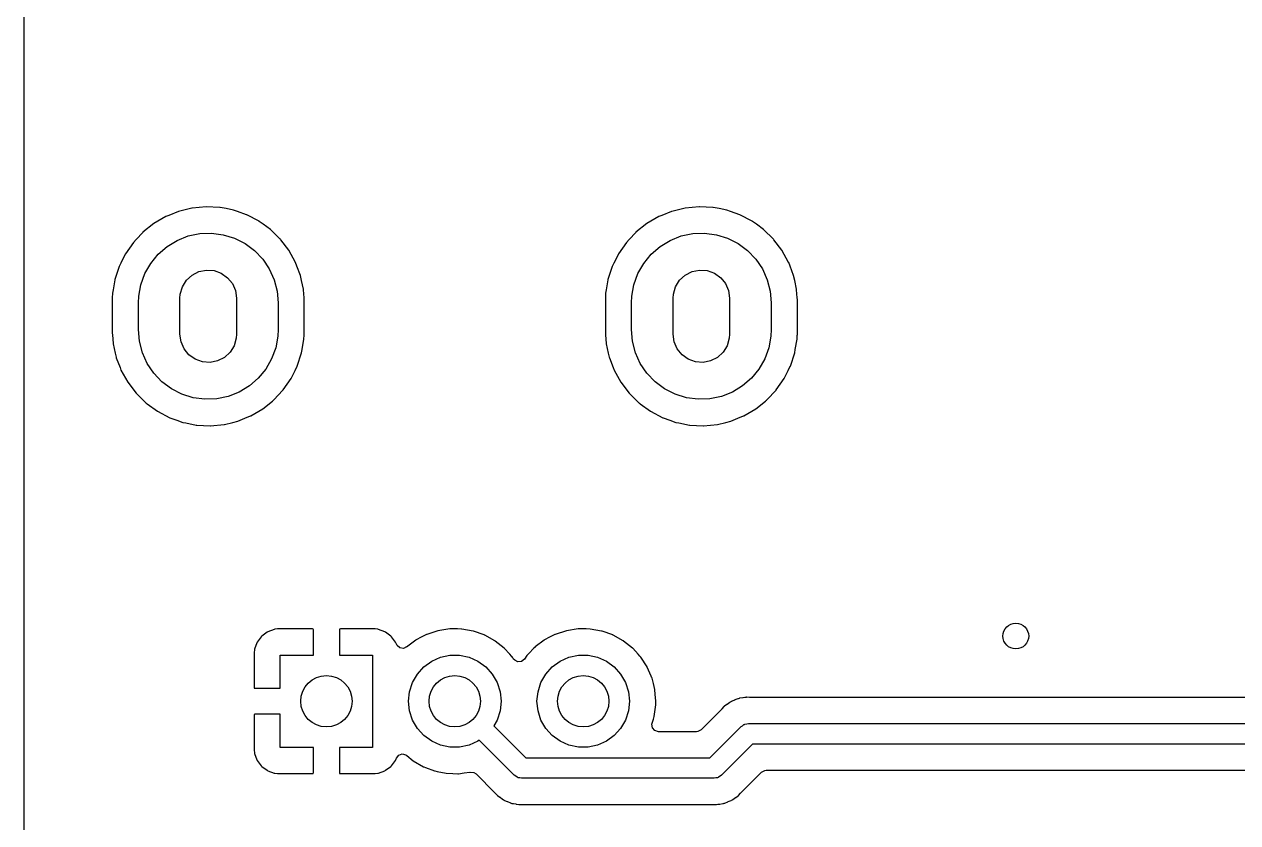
# Model space of a CAD drawing. Extents: x 41 to 172, y -238 to -26.
# Drawn here: x 41.15 to 64.77, y -154.77 to -139.21 of the extents above; entities that cross this region are included whole.
import ezdxf

# ---------------------------------------------------------------- set-up
doc = ezdxf.new("R2010")
doc.units = 0
doc.layers.add('BLACK', color=7, linetype='CONTINUOUS')

msp = doc.modelspace()

# ---------------------------------------------------------------- linework, layer by layer
at = {"layer": 'BLACK', "linetype": 'CONTINUOUS'}
for p, q in [((41.1485, -238.125), (41.1485, -26.0345)), ((44.1499, -142.859), (43.9613, -142.935)), ((44.1542, -142.857), (44.1499, -142.859)), ((44.1499, -142.859), (44.1499, -142.859)), ((44.2831, -142.826), (44.1542, -142.857)), ((44.4131, -142.794), (44.2831, -142.826)), ((44.4176, -142.793), (44.4131, -142.794)), ((44.4131, -142.794), (44.4131, -142.794)), ((44.6875, -142.767), (44.4176, -142.793)), ((44.6921, -142.767), (44.6875, -142.767)), ((44.9538, -142.78), (44.6921, -142.767)), ((44.6921, -142.767), (44.6921, -142.767)), ((44.9583, -142.78), (44.9538, -142.78)), ((44.9538, -142.78), (44.9538, -142.78)), ((44.9628, -142.781), (44.9583, -142.78)), ((45.0768, -142.804), (44.9628, -142.781)), ((44.9628, -142.781), (44.9628, -142.781)), ((45.2244, -142.833), (45.0768, -142.804)), ((45.298, -142.859), (45.2244, -142.833)), ((45.4757, -142.922), (45.298, -142.859)), ((53.7499, -142.859), (53.5613, -142.935)), ((53.7542, -142.857), (53.7499, -142.859)), ((53.7499, -142.859), (53.7499, -142.859)), ((53.8831, -142.826), (53.7542, -142.857)), ((54.0131, -142.794), (53.8831, -142.826)), ((54.0176, -142.793), (54.0131, -142.794)), ((54.0131, -142.794), (54.0131, -142.794)), ((54.2875, -142.767), (54.0176, -142.793)), ((54.2921, -142.767), (54.2875, -142.767)), ((54.5538, -142.78), (54.2921, -142.767)), ((54.2921, -142.767), (54.2921, -142.767)), ((54.5583, -142.78), (54.5538, -142.78)), ((54.5538, -142.78), (54.5538, -142.78)), ((54.5628, -142.781), (54.5583, -142.78)), ((54.6768, -142.804), (54.5628, -142.781)), ((54.5628, -142.781), (54.5628, -142.781)), ((54.8244, -142.833), (54.6768, -142.804)), ((54.898, -142.859), (54.8244, -142.833)), ((55.0757, -142.922), (54.898, -142.859)), ((43.6688, -143.096), (43.4571, -143.265)), ((43.9028, -142.959), (43.6688, -143.096)), ((43.9613, -142.935), (43.9028, -142.959)), ((45.4758, -142.922), (45.4757, -142.922)), ((45.4801, -142.923), (45.4758, -142.922)), ((45.72, -143.049), (45.4801, -142.923)), ((45.7237, -143.052), (45.72, -143.049)), ((45.8016, -143.109), (45.7237, -143.052)), ((45.9393, -143.209), (45.8016, -143.109)), ((53.2688, -143.096), (53.0571, -143.265)), ((53.5028, -142.959), (53.2688, -143.096)), ((53.5613, -142.935), (53.5028, -142.959)), ((55.0758, -142.922), (55.0757, -142.922)), ((55.0801, -142.923), (55.0758, -142.922)), ((55.32, -143.049), (55.0801, -142.923)), ((55.3237, -143.052), (55.32, -143.049)), ((55.4016, -143.109), (55.3237, -143.052)), ((55.5393, -143.209), (55.4016, -143.109)), ((43.4539, -143.269), (43.3263, -143.405)), ((43.4571, -143.265), (43.4539, -143.269)), ((44.1253, -143.422), (44.3392, -143.337)), ((44.3392, -143.337), (44.5643, -143.29)), ((44.5643, -143.29), (44.7941, -143.282)), ((44.7941, -143.282), (45.022, -143.312)), ((45.022, -143.312), (45.2417, -143.38)), ((45.2417, -143.38), (45.4467, -143.484)), ((46.1332, -143.399), (45.9393, -143.209)), ((53.0539, -143.269), (52.9263, -143.405)), ((53.0571, -143.265), (53.0539, -143.269)), ((53.7253, -143.422), (53.9392, -143.337)), ((53.9392, -143.337), (54.1643, -143.29)), ((54.1643, -143.29), (54.3941, -143.282)), ((54.3941, -143.282), (54.622, -143.312)), ((54.622, -143.312), (54.8417, -143.38)), ((54.8417, -143.38), (55.0467, -143.484)), ((55.7332, -143.399), (55.5393, -143.209)), ((43.272, -143.464), (43.1174, -143.686)), ((43.3263, -143.405), (43.272, -143.464)), ((43.755, -143.692), (43.9287, -143.541)), ((43.9287, -143.541), (44.1253, -143.422)), ((45.4467, -143.484), (45.6312, -143.621)), ((45.6312, -143.621), (45.7899, -143.788)), ((46.1359, -143.402), (46.1332, -143.399)), ((46.1408, -143.409), (46.1359, -143.402)), ((46.1359, -143.402), (46.1359, -143.402)), ((46.2977, -143.614), (46.1408, -143.409)), ((46.4293, -143.851), (46.2977, -143.614)), ((52.872, -143.464), (52.7174, -143.686)), ((52.9263, -143.405), (52.872, -143.464)), ((53.355, -143.692), (53.5287, -143.541)), ((53.5287, -143.541), (53.7253, -143.422)), ((55.0467, -143.484), (55.2312, -143.621)), ((55.2312, -143.621), (55.3899, -143.788)), ((55.7359, -143.402), (55.7332, -143.399)), ((55.7408, -143.409), (55.7359, -143.402)), ((55.7359, -143.402), (55.7359, -143.402)), ((55.8977, -143.614), (55.7408, -143.409)), ((56.0293, -143.851), (55.8977, -143.614)), ((43.0283, -143.865), (42.9966, -143.929)), ((43.1154, -143.69), (43.0283, -143.865)), ((43.1174, -143.686), (43.1154, -143.69)), ((43.1154, -143.69), (43.1154, -143.69)), ((43.6092, -143.87), (43.755, -143.692)), ((45.7899, -143.788), (45.9183, -143.979)), ((46.431, -143.855), (46.4293, -143.851)), ((46.4573, -143.925), (46.431, -143.855)), ((46.431, -143.855), (46.431, -143.855)), ((52.6283, -143.865), (52.5966, -143.929)), ((52.7154, -143.69), (52.6283, -143.865)), ((52.7174, -143.686), (52.7154, -143.69)), ((52.7154, -143.69), (52.7154, -143.69)), ((53.2092, -143.87), (53.355, -143.692)), ((55.3899, -143.788), (55.5183, -143.979)), ((56.031, -143.855), (56.0293, -143.851)), ((56.0573, -143.925), (56.031, -143.855)), ((56.031, -143.855), (56.031, -143.855)), ((42.9966, -143.929), (42.9122, -144.187)), ((43.417, -144.286), (43.4954, -144.07)), ((43.4954, -144.07), (43.6092, -143.87)), ((44.3062, -144.199), (44.4161, -144.098)), ((44.4161, -144.098), (44.5491, -144.031)), ((44.5491, -144.031), (44.6955, -144.001)), ((44.6955, -144.001), (44.8444, -144.012)), ((44.8444, -144.012), (44.9848, -144.063)), ((44.9848, -144.063), (45.1065, -144.149)), ((45.9183, -143.979), (46.0128, -144.188)), ((46.5254, -144.105), (46.4573, -143.925)), ((52.5966, -143.929), (52.5122, -144.187)), ((53.017, -144.286), (53.0954, -144.07)), ((53.0954, -144.07), (53.2092, -143.87)), ((53.9062, -144.199), (54.0161, -144.098)), ((54.0161, -144.098), (54.1491, -144.031)), ((54.1491, -144.031), (54.2955, -144.001)), ((54.2955, -144.001), (54.4444, -144.012)), ((54.4444, -144.012), (54.5848, -144.063)), ((54.5848, -144.063), (54.7065, -144.149)), ((55.5183, -143.979), (55.6128, -144.188)), ((56.1254, -144.105), (56.0573, -143.925)), ((42.9114, -144.191), (42.8779, -144.384)), ((42.9122, -144.187), (42.9114, -144.191)), ((42.9114, -144.191), (42.9114, -144.191)), ((43.376, -144.512), (43.417, -144.286)), ((44.1859, -144.47), (44.2276, -144.326)), ((44.2276, -144.326), (44.3062, -144.199)), ((45.1065, -144.149), (45.2004, -144.265)), ((45.2004, -144.265), (45.2597, -144.402)), ((46.0128, -144.188), (46.0706, -144.411)), ((46.5264, -144.109), (46.5254, -144.105)), ((46.5467, -144.201), (46.5264, -144.109)), ((46.5264, -144.109), (46.5264, -144.109)), ((46.5839, -144.37), (46.5467, -144.201)), ((52.5114, -144.191), (52.4779, -144.384)), ((52.5122, -144.187), (52.5114, -144.191)), ((52.5114, -144.191), (52.5114, -144.191)), ((52.976, -144.512), (53.017, -144.286)), ((53.7859, -144.47), (53.8275, -144.326)), ((53.8275, -144.326), (53.9062, -144.199)), ((54.7065, -144.149), (54.8004, -144.265)), ((54.8004, -144.265), (54.8597, -144.402)), ((55.6128, -144.188), (55.6706, -144.411)), ((56.1264, -144.109), (56.1254, -144.105)), ((56.1467, -144.201), (56.1264, -144.109)), ((56.1264, -144.109), (56.1264, -144.109)), ((56.1839, -144.37), (56.1467, -144.201)), ((42.8658, -144.454), (42.8615, -144.54)), ((42.8615, -144.54), (42.8615, -145.229)), ((42.8779, -144.384), (42.8658, -144.454)), ((43.37, -144.64), (43.376, -144.512)), ((44.18, -144.55), (44.1859, -144.47)), ((44.18, -145.25), (44.18, -144.55)), ((45.2597, -144.402), (45.28, -144.55)), ((45.28, -144.55), (45.28, -145.25)), ((46.0706, -144.411), (46.09, -144.64)), ((46.5849, -144.384), (46.5839, -144.37)), ((46.5963, -144.541), (46.5849, -144.384)), ((46.5985, -144.571), (46.5963, -144.541)), ((46.5985, -145.26), (46.5985, -144.571)), ((52.4658, -144.454), (52.4615, -144.54)), ((52.4615, -144.54), (52.4615, -145.229)), ((52.4779, -144.384), (52.4658, -144.454)), ((52.97, -144.64), (52.976, -144.512)), ((53.78, -144.55), (53.7859, -144.47)), ((53.78, -145.25), (53.78, -144.55)), ((54.8597, -144.402), (54.88, -144.55)), ((54.88, -144.55), (54.88, -145.25)), ((55.6706, -144.411), (55.69, -144.64)), ((56.1849, -144.384), (56.1839, -144.37)), ((56.1963, -144.541), (56.1849, -144.384)), ((56.1985, -144.571), (56.1963, -144.541)), ((56.1985, -145.26), (56.1985, -144.571)), ((43.37, -145.16), (43.37, -144.64)), ((46.09, -144.64), (46.09, -145.16)), ((52.97, -145.16), (52.97, -144.64)), ((55.69, -144.64), (55.69, -145.16)), ((42.8615, -145.229), (42.8617, -145.231)), ((42.8617, -145.231), (42.864, -145.264)), ((42.8617, -145.231), (42.8617, -145.231)), ((42.864, -145.264), (42.8761, -145.43)), ((43.3894, -145.389), (43.37, -145.16)), ((44.2003, -145.398), (44.18, -145.25)), ((45.28, -145.25), (45.2741, -145.33)), ((46.09, -145.16), (46.084, -145.288)), ((46.5942, -145.346), (46.598, -145.27)), ((46.598, -145.27), (46.5984, -145.262)), ((46.5984, -145.262), (46.5985, -145.26)), ((46.5984, -145.262), (46.5984, -145.262)), ((52.4615, -145.229), (52.4617, -145.231)), ((52.4617, -145.231), (52.4617, -145.231)), ((52.4617, -145.231), (52.464, -145.264)), ((52.464, -145.264), (52.4761, -145.43)), ((52.9894, -145.389), (52.97, -145.16)), ((53.8003, -145.398), (53.78, -145.25)), ((54.88, -145.25), (54.8741, -145.33)), ((55.69, -145.16), (55.684, -145.288)), ((56.1942, -145.346), (56.198, -145.27)), ((56.198, -145.27), (56.1984, -145.262)), ((56.1984, -145.262), (56.1985, -145.26)), ((56.1984, -145.262), (56.1984, -145.262)), ((42.8761, -145.43), (42.8771, -145.435)), ((42.8771, -145.435), (42.8771, -145.435)), ((42.8771, -145.435), (42.9177, -145.619)), ((43.4472, -145.612), (43.3894, -145.389)), ((44.2595, -145.535), (44.2003, -145.398)), ((45.2325, -145.474), (45.1538, -145.601)), ((45.2741, -145.33), (45.2325, -145.474)), ((46.043, -145.514), (45.9646, -145.73)), ((46.084, -145.288), (46.043, -145.514)), ((46.5591, -145.549), (46.5936, -145.35)), ((46.5936, -145.35), (46.5942, -145.346)), ((46.5936, -145.35), (46.5936, -145.35)), ((52.4761, -145.43), (52.4771, -145.435)), ((52.4771, -145.435), (52.4771, -145.435)), ((52.4771, -145.435), (52.5177, -145.619)), ((53.0472, -145.612), (52.9894, -145.389)), ((53.8595, -145.535), (53.8003, -145.398)), ((54.8324, -145.474), (54.7538, -145.601)), ((54.8741, -145.33), (54.8324, -145.474)), ((55.643, -145.514), (55.5646, -145.73)), ((55.684, -145.288), (55.643, -145.514)), ((56.1591, -145.549), (56.1936, -145.35)), ((56.1936, -145.35), (56.1942, -145.346)), ((56.1936, -145.35), (56.1936, -145.35)), ((42.9177, -145.619), (42.9346, -145.695)), ((42.9346, -145.695), (42.9401, -145.71)), ((42.9401, -145.71), (43.0126, -145.901)), ((43.5417, -145.821), (43.4472, -145.612)), ((44.3535, -145.651), (44.2595, -145.535)), ((44.4752, -145.737), (44.3535, -145.651)), ((44.6156, -145.788), (44.4752, -145.737)), ((45.0439, -145.702), (44.9109, -145.769)), ((45.1538, -145.601), (45.0439, -145.702)), ((45.9646, -145.73), (45.8508, -145.93)), ((46.4634, -145.871), (46.5478, -145.613)), ((46.5478, -145.613), (46.5591, -145.549)), ((52.5177, -145.619), (52.5346, -145.695)), ((52.5346, -145.695), (52.5401, -145.71)), ((52.5401, -145.71), (52.6126, -145.901)), ((53.1417, -145.821), (53.0472, -145.612)), ((53.9535, -145.651), (53.8595, -145.535)), ((54.0752, -145.737), (53.9535, -145.651)), ((54.2156, -145.788), (54.0752, -145.737)), ((54.6439, -145.702), (54.5109, -145.769)), ((54.7538, -145.601), (54.6439, -145.702)), ((55.5646, -145.73), (55.4508, -145.93)), ((56.0634, -145.871), (56.1478, -145.613)), ((56.1478, -145.613), (56.1591, -145.549)), ((43.0126, -145.901), (43.0307, -145.949)), ((43.0307, -145.949), (43.1623, -146.186)), ((43.6701, -146.012), (43.5417, -145.821)), ((44.7645, -145.799), (44.6156, -145.788)), ((44.9109, -145.769), (44.7645, -145.799)), ((45.8508, -145.93), (45.705, -146.108)), ((46.3426, -146.114), (46.4196, -145.959)), ((46.4196, -145.959), (46.4613, -145.875)), ((46.4613, -145.875), (46.4634, -145.871)), ((46.4613, -145.875), (46.4613, -145.875)), ((52.6126, -145.901), (52.6307, -145.949)), ((52.6307, -145.949), (52.7623, -146.186)), ((53.2701, -146.012), (53.1417, -145.821)), ((54.3645, -145.799), (54.2156, -145.788)), ((54.5109, -145.769), (54.3645, -145.799)), ((55.4508, -145.93), (55.305, -146.108)), ((55.9426, -146.114), (56.0196, -145.959)), ((56.0196, -145.959), (56.0613, -145.875)), ((56.0613, -145.875), (56.0634, -145.871)), ((56.0613, -145.875), (56.0613, -145.875)), ((43.1623, -146.186), (43.3268, -146.401)), ((43.8288, -146.179), (43.6701, -146.012)), ((44.0133, -146.316), (43.8288, -146.179)), ((45.705, -146.108), (45.5313, -146.259)), ((46.188, -146.336), (46.3426, -146.114)), ((52.7623, -146.186), (52.9268, -146.401)), ((53.4288, -146.179), (53.2701, -146.012)), ((53.6133, -146.316), (53.4288, -146.179)), ((55.305, -146.108), (55.1313, -146.259)), ((55.788, -146.336), (55.9426, -146.114)), ((43.3268, -146.401), (43.5207, -146.591)), ((44.2183, -146.42), (44.0133, -146.316)), ((44.438, -146.488), (44.2183, -146.42)), ((45.1208, -146.463), (44.8957, -146.51)), ((45.3347, -146.378), (45.1208, -146.463)), ((45.5313, -146.259), (45.3347, -146.378)), ((46.0068, -146.53), (46.1849, -146.34)), ((46.1849, -146.34), (46.188, -146.336)), ((46.1849, -146.34), (46.1849, -146.34)), ((52.9268, -146.401), (53.1207, -146.591)), ((53.8183, -146.42), (53.6133, -146.316)), ((54.038, -146.488), (53.8183, -146.42)), ((54.7208, -146.463), (54.4957, -146.51)), ((54.9347, -146.378), (54.7208, -146.463)), ((55.1313, -146.259), (54.9347, -146.378)), ((55.6068, -146.53), (55.7849, -146.34)), ((55.7849, -146.34), (55.788, -146.336)), ((55.7849, -146.34), (55.7849, -146.34)), ((43.5207, -146.591), (43.5244, -146.594)), ((43.5244, -146.594), (43.5244, -146.594)), ((43.5244, -146.594), (43.5382, -146.604)), ((43.5382, -146.604), (43.74, -146.751)), ((44.6659, -146.518), (44.438, -146.488)), ((44.8957, -146.51), (44.6659, -146.518)), ((45.7912, -146.704), (45.9806, -146.553)), ((45.9806, -146.553), (45.9994, -146.537)), ((45.9994, -146.537), (46.0029, -146.535)), ((45.9994, -146.537), (45.9994, -146.537)), ((46.0029, -146.535), (46.0068, -146.53)), ((53.1207, -146.591), (53.1244, -146.594)), ((53.1244, -146.594), (53.1244, -146.594)), ((53.1244, -146.594), (53.1382, -146.604)), ((53.1382, -146.604), (53.34, -146.751)), ((54.2659, -146.518), (54.038, -146.488)), ((54.4957, -146.51), (54.2659, -146.518)), ((55.3912, -146.704), (55.5806, -146.553)), ((55.5806, -146.553), (55.5994, -146.537)), ((55.5994, -146.537), (55.6029, -146.535)), ((55.5994, -146.537), (55.5994, -146.537)), ((55.6029, -146.535), (55.6068, -146.53)), ((43.74, -146.751), (43.9799, -146.877)), ((43.9799, -146.877), (43.9842, -146.878)), ((43.9842, -146.878), (43.9843, -146.878)), ((43.9843, -146.878), (44.1171, -146.925)), ((44.1171, -146.925), (44.2356, -146.967)), ((45.3058, -146.943), (45.4403, -146.888)), ((45.4403, -146.888), (45.5529, -146.843)), ((45.5529, -146.843), (45.5572, -146.841)), ((45.5529, -146.843), (45.5529, -146.843)), ((45.5572, -146.841), (45.7912, -146.704)), ((53.34, -146.751), (53.5799, -146.877)), ((53.5799, -146.877), (53.5842, -146.878)), ((53.5842, -146.878), (53.5843, -146.878)), ((53.5843, -146.878), (53.7171, -146.925)), ((53.7171, -146.925), (53.8356, -146.967)), ((54.9058, -146.943), (55.0403, -146.888)), ((55.0403, -146.888), (55.1529, -146.843)), ((55.1529, -146.843), (55.1572, -146.841)), ((55.1529, -146.843), (55.1529, -146.843)), ((55.1572, -146.841), (55.3912, -146.704)), ((44.2356, -146.967), (44.2908, -146.978)), ((44.2908, -146.978), (44.4972, -147.019)), ((44.4972, -147.019), (44.4972, -147.019)), ((44.4972, -147.019), (44.5017, -147.02)), ((44.5017, -147.02), (44.5062, -147.02)), ((44.5062, -147.02), (44.5062, -147.02)), ((44.5062, -147.02), (44.7679, -147.033)), ((44.7679, -147.033), (44.7679, -147.033)), ((44.7679, -147.033), (44.7725, -147.033)), ((44.7725, -147.033), (45.0424, -147.007)), ((45.0424, -147.007), (45.0469, -147.006)), ((45.0469, -147.006), (45.2066, -146.967)), ((45.0469, -147.006), (45.0469, -147.006)), ((45.2066, -146.967), (45.3058, -146.943)), ((53.8356, -146.967), (53.8908, -146.978)), ((53.8908, -146.978), (54.0972, -147.019)), ((54.0972, -147.019), (54.0972, -147.019)), ((54.0972, -147.019), (54.1017, -147.02)), ((54.1017, -147.02), (54.1062, -147.02)), ((54.1062, -147.02), (54.1062, -147.02)), ((54.1062, -147.02), (54.3679, -147.033)), ((54.3679, -147.033), (54.3679, -147.033)), ((54.3679, -147.033), (54.3725, -147.033)), ((54.3725, -147.033), (54.6424, -147.007)), ((54.6424, -147.007), (54.6469, -147.006)), ((54.6469, -147.006), (54.8066, -146.967)), ((54.6469, -147.006), (54.6469, -147.006)), ((54.8066, -146.967), (54.9058, -146.943)), ((45.7617, -151.144), (45.6852, -151.246)), ((45.7743, -151.132), (45.7617, -151.144)), ((45.8764, -151.055), (45.7743, -151.132)), ((45.8919, -151.047), (45.8764, -151.055)), ((46.0124, -151.002), (45.8919, -151.047)), ((46.0276, -150.998), (46.0124, -151.002)), ((46.0785, -150.992), (46.0276, -150.998)), ((46.0853, -150.992), (46.0785, -150.992)), ((46.7625, -150.992), (46.0853, -150.992)), ((46.7701, -150.994), (46.7625, -150.992)), ((46.7715, -150.995), (46.7701, -150.994)), ((46.776, -151.01), (46.7715, -150.995)), ((46.776, -151.5), (46.776, -151.01)), ((47.2857, -150.998), (47.284, -151.006)), ((47.284, -151.006), (47.284, -151.5)), ((47.2869, -150.996), (47.2857, -150.998)), ((47.3021, -150.992), (47.2869, -150.996)), ((47.9747, -150.992), (47.3021, -150.992)), ((47.9815, -150.992), (47.9747, -150.992)), ((48.0324, -150.998), (47.9815, -150.992)), ((48.0476, -151.002), (48.0324, -150.998)), ((48.1681, -151.047), (48.0476, -151.002)), ((48.1836, -151.055), (48.1681, -151.047)), ((48.2857, -151.132), (48.1836, -151.055)), ((48.2983, -151.144), (48.2857, -151.132)), ((48.3748, -151.246), (48.2983, -151.144)), ((48.8743, -151.153), (48.7769, -151.204)), ((48.9777, -151.099), (48.8743, -151.153)), ((48.9823, -151.097), (48.9777, -151.099)), ((48.9777, -151.099), (48.9777, -151.099)), ((49.2025, -151.025), (48.9823, -151.097)), ((49.4314, -150.99), (49.2025, -151.025)), ((49.4366, -150.99), (49.4314, -150.99)), ((49.5856, -150.992), (49.4366, -150.99)), ((49.4366, -150.99), (49.4366, -150.99)), ((49.663, -150.993), (49.5856, -150.992)), ((49.6681, -150.994), (49.663, -150.993)), ((49.8859, -151.033), (49.6681, -150.994)), ((49.6681, -150.994), (49.6681, -150.994)), ((49.891, -151.034), (49.8859, -151.033)), ((49.8859, -151.033), (49.8859, -151.033)), ((49.8959, -151.035), (49.891, -151.034)), ((50.1045, -151.109), (49.8959, -151.035)), ((49.8959, -151.035), (49.8959, -151.035)), ((50.1094, -151.111), (50.1045, -151.109)), ((50.1045, -151.109), (50.1045, -151.109)), ((50.1139, -151.113), (50.1094, -151.111)), ((50.3076, -151.22), (50.1139, -151.113)), ((50.1139, -151.113), (50.1139, -151.113)), ((51.3743, -151.153), (51.2769, -151.204)), ((51.4777, -151.099), (51.3743, -151.153)), ((51.4823, -151.097), (51.4777, -151.099)), ((51.4777, -151.099), (51.4777, -151.099)), ((51.7025, -151.025), (51.4823, -151.097)), ((51.9314, -150.99), (51.7025, -151.025)), ((51.9366, -150.99), (51.9314, -150.99)), ((52.0856, -150.992), (51.9366, -150.99)), ((51.9366, -150.99), (51.9366, -150.99)), ((52.163, -150.993), (52.0856, -150.992)), ((52.1681, -150.994), (52.163, -150.993)), ((52.3859, -151.033), (52.1681, -150.994)), ((52.1681, -150.994), (52.1681, -150.994)), ((52.391, -151.034), (52.3859, -151.033)), ((52.3859, -151.033), (52.3859, -151.033)), ((52.3959, -151.035), (52.391, -151.034)), ((52.6045, -151.109), (52.3959, -151.035)), ((52.3959, -151.035), (52.3959, -151.035)), ((52.6094, -151.111), (52.6045, -151.109)), ((52.6045, -151.109), (52.6045, -151.109)), ((52.6139, -151.113), (52.6094, -151.111)), ((52.8076, -151.22), (52.6139, -151.113)), ((52.6139, -151.113), (52.6139, -151.113)), ((45.6279, -151.398), (45.6224, -151.449)), ((45.6315, -151.382), (45.6279, -151.398)), ((45.6767, -151.262), (45.6315, -151.382)), ((45.6852, -151.246), (45.6767, -151.262)), ((48.3833, -151.262), (48.3748, -151.246)), ((48.3939, -151.29), (48.3833, -151.262)), ((48.4067, -151.315), (48.3939, -151.29)), ((48.461, -151.361), (48.4067, -151.315)), ((48.5313, -151.37), (48.461, -151.361)), ((48.5911, -151.342), (48.5313, -151.37)), ((48.5917, -151.343), (48.5911, -151.342)), ((48.6153, -151.325), (48.5917, -151.343)), ((48.7727, -151.207), (48.6153, -151.325)), ((48.7769, -151.204), (48.7727, -151.207)), ((48.7727, -151.207), (48.7727, -151.207)), ((50.3121, -151.223), (50.3076, -151.22)), ((50.3076, -151.22), (50.3076, -151.22)), ((50.3162, -151.226), (50.3121, -151.223)), ((50.4898, -151.363), (50.3162, -151.226)), ((50.3162, -151.226), (50.3162, -151.226)), ((50.4939, -151.366), (50.4898, -151.363)), ((50.4898, -151.363), (50.4898, -151.363)), ((50.6001, -151.483), (50.4939, -151.366)), ((51.0648, -151.371), (50.9749, -151.465)), ((51.0917, -151.343), (51.0648, -151.371)), ((51.0958, -151.34), (51.0917, -151.343)), ((51.2727, -151.207), (51.0958, -151.34)), ((51.2769, -151.204), (51.2727, -151.207)), ((51.2727, -151.207), (51.2727, -151.207)), ((52.8121, -151.223), (52.8076, -151.22)), ((52.8076, -151.22), (52.8076, -151.22)), ((52.8162, -151.226), (52.8121, -151.223)), ((52.9898, -151.363), (52.8162, -151.226)), ((52.8162, -151.226), (52.8162, -151.226)), ((52.9939, -151.366), (52.9898, -151.363)), ((52.9898, -151.363), (52.9898, -151.363)), ((53.1001, -151.483), (52.9939, -151.366)), ((45.6224, -151.449), (45.622, -151.455)), ((45.622, -151.455), (45.622, -152.128)), ((46.13, -152.146), (46.13, -151.5)), ((46.13, -151.5), (46.776, -151.5)), ((47.284, -151.5), (47.93, -151.5)), ((47.93, -151.5), (47.93, -153.3)), ((48.9278, -151.731), (49.08, -151.621)), ((49.08, -151.621), (49.2519, -151.544)), ((49.2519, -151.544), (49.4359, -151.505)), ((49.4359, -151.505), (49.6241, -151.505)), ((49.6241, -151.505), (49.8081, -151.544)), ((49.8081, -151.544), (49.98, -151.621)), ((49.98, -151.621), (50.1322, -151.731)), ((50.6342, -151.521), (50.6001, -151.483)), ((50.6498, -151.538), (50.6342, -151.521)), ((50.6526, -151.542), (50.6498, -151.538)), ((50.675, -151.577), (50.6526, -151.542)), ((50.6526, -151.542), (50.6526, -151.542)), ((50.6957, -151.601), (50.675, -151.577)), ((50.7594, -151.632), (50.6957, -151.601)), ((50.8299, -151.624), (50.7594, -151.632)), ((50.8848, -151.579), (50.8299, -151.624)), ((50.9316, -151.511), (50.8848, -151.579)), ((50.9749, -151.465), (50.9316, -151.511)), ((51.4278, -151.731), (51.58, -151.621)), ((51.58, -151.621), (51.7519, -151.544)), ((51.7519, -151.544), (51.9359, -151.505)), ((51.9359, -151.505), (52.1241, -151.505)), ((52.1241, -151.505), (52.3081, -151.544)), ((52.3081, -151.544), (52.48, -151.621)), ((52.48, -151.621), (52.6322, -151.731)), ((53.1342, -151.521), (53.1001, -151.483)), ((53.1498, -151.538), (53.1342, -151.521)), ((53.2756, -151.732), (53.1498, -151.538)), ((48.7078, -152.034), (48.8019, -151.871)), ((48.8019, -151.871), (48.9278, -151.731)), ((50.1322, -151.731), (50.2581, -151.871)), ((50.2581, -151.871), (50.3522, -152.034)), ((51.2078, -152.034), (51.3019, -151.871)), ((51.3019, -151.871), (51.4278, -151.731)), ((52.6322, -151.731), (52.7581, -151.871)), ((52.7581, -151.871), (52.8522, -152.034)), ((53.2776, -151.737), (53.2756, -151.732)), ((53.3538, -151.912), (53.2776, -151.737)), ((53.2776, -151.737), (53.2776, -151.737)), ((45.622, -152.128), (45.6265, -152.143)), ((48.6497, -152.213), (48.7078, -152.034)), ((50.3522, -152.034), (50.4103, -152.213)), ((51.1497, -152.213), (51.2078, -152.034)), ((52.8522, -152.034), (52.9103, -152.213)), ((53.3679, -151.945), (53.3538, -151.912)), ((53.3692, -151.95), (53.3679, -151.945)), ((53.3961, -152.057), (53.3692, -151.95)), ((53.3692, -151.95), (53.3692, -151.95)), ((53.4243, -152.169), (53.3961, -152.057)), ((45.6265, -152.143), (45.6279, -152.144)), ((45.6279, -152.144), (45.6355, -152.146)), ((45.6355, -152.146), (46.13, -152.146)), ((48.63, -152.4), (48.6497, -152.213)), ((50.4103, -152.213), (50.43, -152.4)), ((51.13, -152.4), (51.1497, -152.213)), ((52.9103, -152.213), (52.93, -152.4)), ((53.4248, -152.174), (53.4243, -152.169)), ((53.4319, -152.261), (53.4248, -152.174)), ((53.4248, -152.174), (53.4248, -152.174)), ((53.4433, -152.4), (53.4319, -152.261)), ((55.0387, -152.352), (54.9847, -152.375)), ((55.0462, -152.35), (55.0387, -152.352)), ((55.0487, -152.35), (55.0462, -152.35)), ((55.065, -152.345), (55.0487, -152.35)), ((55.0677, -152.345), (55.065, -152.345)), ((55.0748, -152.342), (55.0677, -152.345)), ((55.1382, -152.334), (55.0748, -152.342)), ((55.1447, -152.333), (55.1382, -152.334)), ((55.1737, -152.328), (55.1447, -152.333)), ((55.2002, -152.324), (55.1737, -152.328)), ((55.2076, -152.322), (55.2002, -152.324)), ((55.2002, -152.324), (55.2002, -152.324)), ((55.2152, -152.323), (55.2076, -152.322)), ((55.2653, -152.326), (55.2152, -152.323)), ((55.2152, -152.323), (55.2152, -152.323)), ((55.2739, -152.326), (55.2653, -152.326)), ((70.9823, -152.326), (55.2739, -152.326)), ((48.6497, -152.587), (48.63, -152.4)), ((48.7078, -152.766), (48.6497, -152.587)), ((50.4103, -152.587), (50.3522, -152.766)), ((50.43, -152.4), (50.4103, -152.587)), ((51.1497, -152.587), (51.13, -152.4)), ((51.2078, -152.766), (51.1497, -152.587)), ((52.9103, -152.587), (52.8522, -152.766)), ((52.93, -152.4), (52.9103, -152.587)), ((53.4114, -152.699), (53.4416, -152.469)), ((53.4416, -152.469), (53.4417, -152.466)), ((53.4417, -152.466), (53.4432, -152.403)), ((53.4432, -152.403), (53.4433, -152.4)), ((53.4432, -152.403), (53.4432, -152.403)), ((54.7266, -152.551), (54.3234, -152.955)), ((54.7316, -152.546), (54.7266, -152.551)), ((54.768, -152.505), (54.7316, -152.546)), ((54.773, -152.5), (54.768, -152.505)), ((54.768, -152.505), (54.768, -152.505)), ((54.7793, -152.495), (54.773, -152.5)), ((54.8257, -152.463), (54.7793, -152.495)), ((54.7793, -152.495), (54.7793, -152.495)), ((54.831, -152.46), (54.8257, -152.463)), ((54.8817, -152.421), (54.831, -152.46)), ((54.8886, -152.418), (54.8817, -152.421)), ((54.8909, -152.416), (54.8886, -152.418)), ((54.9057, -152.408), (54.8909, -152.416)), ((54.9081, -152.407), (54.9057, -152.408)), ((54.9143, -152.403), (54.9081, -152.407)), ((54.9299, -152.397), (54.9143, -152.403)), ((54.9741, -152.38), (54.9299, -152.397)), ((54.9802, -152.377), (54.9741, -152.38)), ((54.9847, -152.375), (54.9802, -152.377)), ((45.6237, -152.66), (45.622, -152.668)), ((45.622, -152.668), (45.622, -153.345)), ((45.6249, -152.658), (45.6237, -152.66)), ((45.6401, -152.654), (45.6249, -152.658)), ((46.13, -152.654), (45.6401, -152.654)), ((46.13, -153.3), (46.13, -152.654)), ((48.8019, -152.929), (48.7078, -152.766)), ((50.3522, -152.766), (50.2888, -152.876)), ((51.3019, -152.929), (51.2078, -152.766)), ((52.8522, -152.766), (52.7581, -152.929)), ((53.3677, -152.848), (53.3718, -152.829)), ((53.3718, -152.829), (53.3965, -152.748)), ((53.3965, -152.748), (53.4114, -152.699)), ((55.1792, -152.846), (55.2124, -152.842)), ((55.2124, -152.842), (55.245, -152.835)), ((55.245, -152.835), (71.3021, -152.835)), ((48.9278, -153.069), (48.8019, -152.929)), ((49.08, -153.179), (48.9278, -153.069)), ((50.2888, -152.876), (50.9128, -153.5)), ((51.4278, -153.069), (51.3019, -152.929)), ((51.58, -153.179), (51.4278, -153.069)), ((52.6322, -153.069), (52.48, -153.179)), ((52.7581, -152.929), (52.6322, -153.069)), ((53.3778, -152.918), (53.3677, -152.848)), ((53.4243, -152.971), (53.3778, -152.918)), ((53.4924, -152.992), (53.4243, -152.971)), ((54.2343, -152.992), (53.4924, -152.992)), ((54.2611, -152.989), (54.2343, -152.992)), ((54.3234, -152.955), (54.2611, -152.989)), ((54.4972, -153.5), (55.1038, -152.893)), ((55.1038, -152.893), (55.1321, -152.876)), ((55.1321, -152.876), (55.1583, -152.855)), ((55.1583, -152.855), (55.1695, -152.852)), ((55.1695, -152.852), (55.1792, -152.846)), ((46.776, -153.3), (46.13, -153.3)), ((46.776, -153.794), (46.776, -153.3)), ((47.93, -153.3), (47.284, -153.3)), ((47.284, -153.3), (47.284, -153.79)), ((49.2519, -153.256), (49.08, -153.179)), ((49.4359, -153.295), (49.2519, -153.256)), ((49.6241, -153.295), (49.4359, -153.295)), ((49.8081, -153.256), (49.6241, -153.295)), ((49.98, -153.179), (49.8081, -153.256)), ((50.007, -153.16), (49.98, -153.179)), ((50.6886, -153.841), (50.007, -153.16)), ((51.7519, -153.256), (51.58, -153.179)), ((51.9359, -153.295), (51.7519, -153.256)), ((52.1241, -153.295), (51.9359, -153.295)), ((52.3081, -153.256), (52.1241, -153.295)), ((52.48, -153.179), (52.3081, -153.256)), ((55.3278, -153.235), (54.7212, -153.842)), ((71.3023, -153.235), (55.3278, -153.235)), ((45.622, -153.345), (45.6224, -153.351)), ((45.6224, -153.351), (45.6279, -153.402)), ((45.6279, -153.402), (45.6315, -153.418)), ((45.6315, -153.418), (45.6767, -153.538)), ((45.6767, -153.538), (45.6852, -153.554)), ((48.3748, -153.554), (48.3833, -153.538)), ((48.3833, -153.538), (48.3953, -153.506)), ((48.3953, -153.506), (48.4379, -153.449)), ((48.4379, -153.449), (48.5045, -153.425)), ((48.5045, -153.425), (48.5738, -153.44)), ((48.5738, -153.44), (48.5937, -153.453)), ((48.5937, -153.453), (48.7193, -153.558)), ((50.9128, -153.5), (54.4972, -153.5)), ((45.6852, -153.554), (45.7617, -153.656)), ((45.7617, -153.656), (45.7743, -153.668)), ((45.7743, -153.668), (45.8764, -153.745)), ((45.8764, -153.745), (45.8919, -153.753)), ((45.8919, -153.753), (46.0124, -153.798)), ((48.0476, -153.798), (48.1681, -153.753)), ((48.1681, -153.753), (48.1836, -153.745)), ((48.1836, -153.745), (48.2857, -153.668)), ((48.2857, -153.668), (48.2983, -153.656)), ((48.2983, -153.656), (48.3748, -153.554)), ((48.7193, -153.558), (48.9193, -153.675)), ((48.9193, -153.675), (48.9241, -153.676)), ((48.9241, -153.676), (48.9241, -153.676)), ((48.9241, -153.676), (48.9618, -153.691)), ((48.9618, -153.691), (49.1357, -153.757)), ((49.1357, -153.757), (49.1408, -153.758)), ((49.1408, -153.758), (49.1408, -153.758)), ((49.1408, -153.758), (49.1877, -153.768)), ((49.1877, -153.768), (49.3627, -153.803)), ((49.7139, -153.797), (49.8238, -153.782)), ((49.8238, -153.782), (49.8282, -153.781)), ((49.8282, -153.781), (49.8988, -153.787)), ((49.8988, -153.787), (49.9433, -153.815)), ((55.0984, -154.184), (55.5016, -153.78)), ((55.5016, -153.78), (55.5639, -153.746)), ((55.5639, -153.746), (55.5907, -153.743)), ((55.5907, -153.743), (70.985, -153.743)), ((46.0124, -153.798), (46.0276, -153.802)), ((46.0276, -153.802), (46.0785, -153.808)), ((46.0785, -153.808), (46.0853, -153.808)), ((46.0853, -153.808), (46.7579, -153.808)), ((46.7579, -153.808), (46.7731, -153.804)), ((46.7731, -153.804), (46.7743, -153.802)), ((46.7743, -153.802), (46.776, -153.794)), ((47.284, -153.79), (47.2885, -153.805)), ((47.2885, -153.805), (47.2899, -153.806)), ((47.2899, -153.806), (47.2975, -153.808)), ((47.2975, -153.808), (47.9747, -153.808)), ((47.9747, -153.808), (47.9815, -153.808)), ((47.9815, -153.808), (48.0324, -153.802)), ((48.0324, -153.802), (48.0476, -153.798)), ((49.3627, -153.803), (49.4933, -153.808)), ((49.4933, -153.808), (49.5889, -153.812)), ((49.5889, -153.812), (49.589, -153.812)), ((49.589, -153.812), (49.5941, -153.812)), ((49.5941, -153.812), (49.5992, -153.811)), ((49.5992, -153.811), (49.7139, -153.797)), ((49.5992, -153.811), (49.5992, -153.811)), ((49.9433, -153.815), (50.3085, -154.181)), ((50.7169, -153.859), (50.6886, -153.841)), ((50.743, -153.88), (50.7169, -153.859)), ((50.7542, -153.883), (50.743, -153.88)), ((50.7639, -153.889), (50.7542, -153.883)), ((50.7971, -153.893), (50.7639, -153.889)), ((50.8297, -153.9), (50.7971, -153.893)), ((54.58, -153.9), (50.8297, -153.9)), ((54.6126, -153.893), (54.58, -153.9)), ((54.6458, -153.889), (54.6126, -153.893)), ((54.6555, -153.883), (54.6458, -153.889)), ((54.6667, -153.88), (54.6555, -153.883)), ((54.6929, -153.859), (54.6667, -153.88)), ((54.7212, -153.842), (54.6929, -153.859)), ((50.3085, -154.181), (50.3144, -154.187)), ((50.3144, -154.187), (50.3524, -154.23)), ((50.3524, -154.23), (50.3587, -154.235)), ((50.3587, -154.235), (50.4047, -154.267)), ((54.9993, -154.272), (55.0457, -154.24)), ((55.0457, -154.24), (55.052, -154.235)), ((55.0457, -154.24), (55.0457, -154.24)), ((55.052, -154.235), (55.0934, -154.189)), ((55.0934, -154.189), (55.0984, -154.184)), ((50.4047, -154.267), (50.41, -154.271)), ((50.41, -154.271), (50.4603, -154.31)), ((50.4603, -154.31), (50.4672, -154.314)), ((50.4672, -154.314), (50.4695, -154.315)), ((50.4695, -154.315), (50.4842, -154.323)), ((50.4842, -154.323), (50.4865, -154.325)), ((50.4865, -154.325), (50.4927, -154.329)), ((50.4927, -154.329), (50.4998, -154.332)), ((50.4998, -154.332), (50.4998, -154.332)), ((50.4998, -154.332), (50.5523, -154.352)), ((50.5523, -154.352), (50.5584, -154.355)), ((50.5584, -154.355), (50.6166, -154.381)), ((50.6166, -154.381), (50.624, -154.382)), ((50.624, -154.382), (50.6266, -154.383)), ((50.6266, -154.383), (50.6429, -154.388)), ((50.6429, -154.388), (50.6454, -154.389)), ((50.6454, -154.389), (50.6525, -154.391)), ((50.6525, -154.391), (50.6733, -154.394)), ((50.6733, -154.394), (50.7159, -154.4)), ((50.7159, -154.4), (50.7224, -154.401)), ((50.7224, -154.401), (50.7759, -154.411)), ((50.7759, -154.411), (50.7852, -154.412)), ((50.7852, -154.412), (50.7928, -154.412)), ((50.7928, -154.412), (50.8474, -154.409)), ((50.7928, -154.412), (50.7928, -154.412)), ((50.8474, -154.409), (50.8547, -154.409)), ((50.8547, -154.409), (54.5511, -154.409)), ((54.5511, -154.409), (54.5597, -154.409)), ((54.5597, -154.409), (54.6098, -154.412)), ((54.6098, -154.412), (54.6098, -154.412)), ((54.6098, -154.412), (54.6174, -154.413)), ((54.6174, -154.413), (54.6248, -154.411)), ((54.6248, -154.411), (54.6513, -154.407)), ((54.6248, -154.411), (54.6248, -154.411)), ((54.6513, -154.407), (54.6803, -154.402)), ((54.6803, -154.402), (54.6868, -154.401)), ((54.6868, -154.401), (54.7502, -154.393)), ((54.7502, -154.393), (54.7573, -154.39)), ((54.7573, -154.39), (54.76, -154.39)), ((54.76, -154.39), (54.7763, -154.385)), ((54.7763, -154.385), (54.7788, -154.385)), ((54.7788, -154.385), (54.7863, -154.383)), ((54.7863, -154.383), (54.8448, -154.358)), ((54.8448, -154.358), (54.8509, -154.355)), ((54.8509, -154.355), (54.8517, -154.355)), ((54.8517, -154.355), (54.9107, -154.332)), ((54.9107, -154.332), (54.9169, -154.328)), ((54.9169, -154.328), (54.9193, -154.327)), ((54.9193, -154.327), (54.9341, -154.319)), ((54.9341, -154.319), (54.9364, -154.317)), ((54.9364, -154.317), (54.9433, -154.314)), ((54.9433, -154.314), (54.994, -154.275)), ((54.994, -154.275), (54.9993, -154.272))]:
    msp.add_line(p, q, dxfattribs=at)
at = {"layer": 'BLACK'}
for centre, radius in [((60.452, -151.13), 0.25), ((47.03, -152.4), 0.5), ((49.53, -152.4), 0.5), ((52.03, -152.4), 0.5)]:
    msp.add_circle(centre, radius, dxfattribs=at)

doc.saveas('drawing.dxf')
